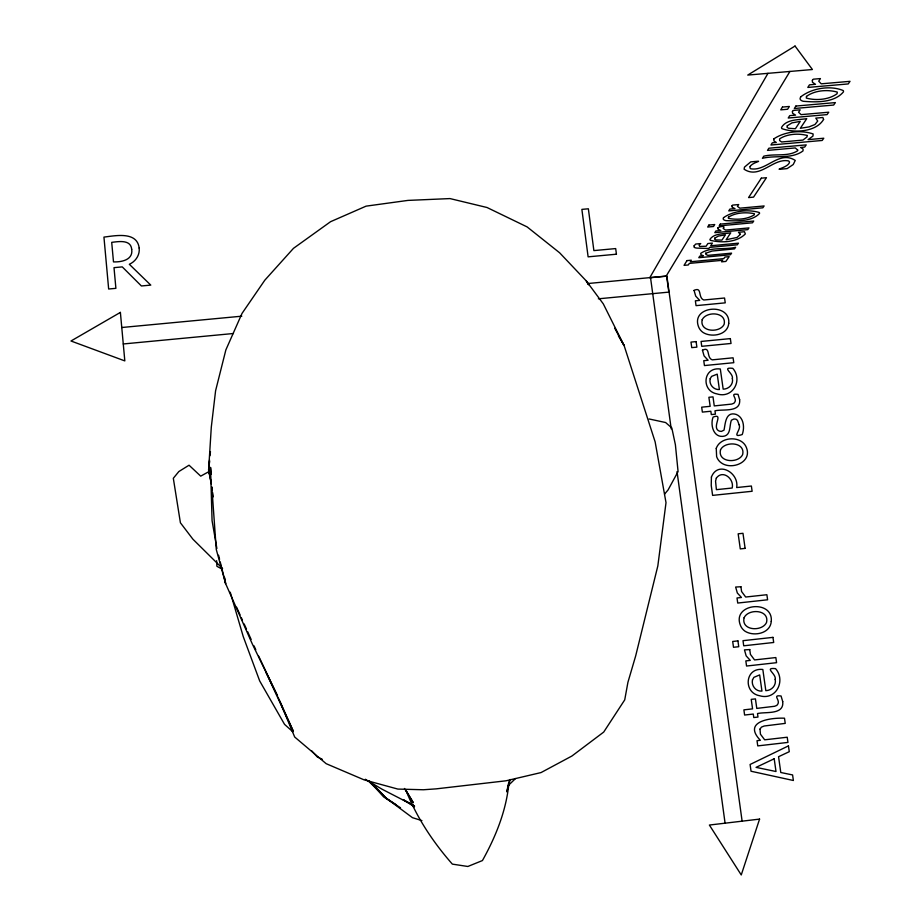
<?xml version="1.0" encoding="UTF-8"?>
<svg xmlns="http://www.w3.org/2000/svg" width="921" height="921" viewBox="0 0 921 921"><rect width="100%" height="100%" fill="white"/><g stroke="black" fill="none" stroke-linecap="round" stroke-linejoin="round"><path stroke-width="1.38" d="M209.528 459.982L208.756 472.83L209.735 471.172L200.709 476.145L189.047 465.209L178.835 471.552L173.321 478.287L180.412 522.783L192.88 539.165L222.583 568.556M209.585 461.421L208.607 469.998L211.323 483.997M209.965 455.734L210.46 451.589M509.106 780.985C506.849 809.225 496.131 836.003 482.431 860.559L467.845 866.477L452.361 864.128C433.089 842.197 416.66 817.514 405.954 790.264L413.31 802.721L404.457 788.468M508.392 783.748L506.803 791.876L510.234 779.477M767.976 73.335L649.742 277.762L666.102 276.219L789.93 71.447M664.571 494.105L668.093 489.914L678.075 471.564L675.392 444.739L671.823 427.954L665.618 422.532L649.132 418.974M507.678 786.108L515.518 778.544M123.276 343.97L233.45 333.506M598.351 298.818L668.83 292.118L666.62 276.104M121.768 327.508L241.809 316.179M587.656 283.553L666.873 276.012L742.119 821.164M421.91 820.599L412.458 817.675L386.014 798.035L367.997 780.651M322.327 759.318L317.25 756.912L311.517 750.65M414.508 805.933L382.088 789.228L365.315 779.258M412.608 804.701L403.041 799.578L414.346 806.727M221.857 568.994L216.896 566.277L216.631 560.693M400.497 807.786L383.643 796.93L369.413 781.031M396.375 804.873L386.014 798.035L373.489 784.669M412.366 804.712L414.485 806.428M412.332 804.885L414.45 806.646M292.89 731.827L284.543 724.355L259.699 680.964L243.259 636.63L230.238 592.191M588.588 284.589L586.332 280.986L559.623 252.791L527.123 226.911L487.036 207.513L450.001 198.579L407.911 200.41L366.098 206.143L330.57 221.696L293.488 248.325L264.822 280.18L242.016 313.428L225.864 349.899L215.595 390.734L211.3 427.137L208.607 469.998L211.358 483.721M588.461 284.635L586.332 280.986L603.301 303.884L624.116 345.571L655.142 441.884L666.01 502.659L657.836 565.897L635.686 655.867L627.926 682.288L624.726 699.868L603.716 732.068L571.906 756.026L541.041 772.569L505.974 780.801L436.186 788.86L423.441 789.758L397.849 789.078L364.129 779.868L326.161 763.682L294.697 737.019L278.027 697.139M618.405 335.82L624.116 345.571L614.756 328.279M258.674 656.178L277.486 695.85L252.296 643.929L225.633 583.649L216.285 549.526L211.83 486.887L212.233 489.73M265.639 671.639L293.281 731.182L279.834 701.088M236.605 607.215L240.093 614.94M241.256 617.519L242.419 620.098M244.157 623.966L246.483 629.112M247.645 631.691L251.122 639.427M254.035 645.863L255.773 649.731M218.565 555.236L219.578 559.3M220.246 562.006L225.633 583.649L224.828 577.962M216.884 548.479L212.072 520.71L210.541 467.373L211.312 474.327M212.636 492.574L213.246 496.845M650.525 277.555L671.202 428.875M677.039 471.587L725.08 823.178M694.066 290.414L695.7 296.101L699.707 300.396L695.367 300.81L696.046 305.645L725.241 302.848L724.551 298.013L703.84 299.993C697.658 297.851 702.412 286.304 694.066 290.414M702.447 350.187L704.093 355.932L708.122 360.261L703.759 360.687L704.438 365.568L733.784 362.69L733.081 357.809L712.267 359.858C706.05 357.693 710.839 346.031 702.447 350.187M739.114 424.8C741.727 429.785 730.618 438.373 742.234 434.539C744.755 427.678 743.903 417.489 736.201 414.415C725.61 411.203 725.414 423.28 724.033 430.13L721.419 431.408L719.531 431.166C710.598 427.966 724.723 412.689 713.107 417.075C710.183 424.374 713.13 437.141 722.789 436.381C731.309 435.702 729.202 425.882 731.378 420.218L733.899 418.997L736.017 419.193L737.491 420.39L739.114 424.8M728.442 217.206L728.442 218.369C736.662 219.969 747.012 219.509 754.287 214.823L754.322 213.672C746.114 212.06 735.683 212.44 728.442 217.206M782.723 701.595C784.324 715.249 765.42 711.553 757.499 713.568L757.983 717.068L753.769 717.54L753.286 714.051L744.605 715.03L743.892 709.861L752.561 708.871L751.225 699.361L755.439 698.889L756.774 708.399L774.607 706.28L776.84 705.394L778.038 703.725C779.891 699.419 772.12 694.791 781.054 695.988L782.723 701.595M739.644 399.714C741.002 412.919 722.571 408.866 714.961 410.835L715.433 414.162L711.311 414.577L710.839 411.25L702.366 412.101L701.687 407.174L710.16 406.322L708.882 397.285L713.004 396.87L714.27 405.919L731.7 404.089L733.887 403.26L735.062 401.683C736.846 397.504 729.317 393.152 738.032 394.372L739.644 399.714M775.183 679.341C776.53 685.282 771.717 690.554 765.823 690.658L762.83 669.486C744.905 667.288 743.074 692.719 759.48 695.7C776.012 700.812 786.085 680.688 775.574 668.646C763.279 667.334 776.645 673.919 775.183 679.341M732.356 378.496C733.669 384.264 728.799 389.146 723.181 389.157L720.326 369.01C702.907 366.604 700.95 391.011 716.952 393.889C732.725 399.046 743.143 380.039 732.771 368.342C720.786 366.972 733.726 373.247 732.356 378.496M740.921 586.746L741.578 591.512L745.688 597.027L766.882 594.724L767.607 599.79L737.721 603.048L737.019 597.971L741.463 597.487L737.341 593.009L735.649 587.045L740.921 586.746M749.763 649.558L750.419 654.37L754.552 659.931L775.839 657.559L776.576 662.683L746.551 666.033L745.837 660.898L750.304 660.403L746.16 655.89L744.456 649.869L749.763 649.558M752.492 679.848C751.133 685.685 755.853 691.659 761.955 691.095L759.664 674.92L753.885 677.349L752.492 679.848M710.183 378.761C708.836 384.414 713.568 390.02 719.393 389.537L717.217 374.145L711.565 376.39L710.183 378.761M760.021 729.075L760.424 734.164L764.672 739.816L787.213 737.226L787.95 742.418L757.753 745.895L757.016 740.703L760.378 740.311C742.291 721.488 770.278 717.597 784.496 718.207L785.233 723.388L764.223 726.001L761.46 727.118L760.021 729.075M139.175 248.048C139.98 255.025 135.629 261.495 129.331 264.281L150.768 285.107L141.397 285.971L122.263 266.894L114.008 267.654L115.896 288.342L108.655 289.01L103.946 237.1C115.321 235.73 137.137 231.102 139.175 248.048M823.581 119.442C816.282 132.048 794.316 133.188 781.756 128.583L781.503 127.455C786.338 119.131 798.38 120.018 806.738 118.659L800.326 128.295L809.018 126.891L814.97 124.508L817.721 121.042L815.776 118.118L822.879 117.497L823.581 119.442M744.076 617.784C740.991 630.885 762.289 631.887 766.537 622.458C769.634 609.414 748.278 608.401 744.076 617.784M720.487 449.909C717.517 462.699 738.389 463.677 742.648 454.571C745.619 441.838 724.712 440.837 720.487 449.909M131.691 249.257C133.372 259.964 121.48 262.186 113.49 261.898L111.706 242.35C118.498 241.555 130.794 239.31 131.691 249.257M702.193 319.714C699.315 332.262 719.842 333.241 724.125 324.376C727.003 311.874 706.43 310.884 702.193 319.714M714.696 238.182L714.627 239.253L715.985 239.921L721.937 240.128L725.414 234.867L718.449 236.052L714.696 238.182M694.146 245.78L694.043 247.104A9.072 2.418 -8.9 0 0 697.151 248.117L708.905 248.497L709.607 247.404L737.318 244.813L738.446 243.179L710.667 245.769L712.394 243.109L707.858 243.535L706.119 246.241L699.684 246.437L699.062 245.101L700.731 243.581L695.723 244.042L694.146 245.78M807.176 135.479L807.015 136.953L802.916 140.084L781.618 141.984L779.627 140.579L779.615 138.841C787.248 133.787 798.645 133.165 807.176 135.479M806.485 96.406L806.301 98.063C815.833 100.78 828.727 99.836 837.062 93.746L837.293 92.1C827.783 89.372 814.763 90.2 806.485 96.406M771.257 621.399C770.44 633.487 753.896 636.86 745.054 631.23A12.295 11.881 51 0 1 740.185 624.726C732.402 603.382 773.398 599.26 771.257 621.399M716.25 448.354L716.63 456.62A12.065 11.616 38.9 0 0 721.431 462.964C731.781 470.286 752.1 462.307 746.505 447.836C742.073 435.334 720.452 436.174 716.25 448.354M728.741 323.409C727.717 335.106 711.599 337.834 703.103 332.493A11.915 11.386 31.8 0 1 698.371 326.264C691.141 305.737 730.744 302.41 728.741 323.409M787.282 125.786L787.029 127.294L788.514 128.272L795.387 128.733L800.222 121.399L791.956 122.884L787.282 125.786M711.415 477.032L711.231 485.459L712.612 495.383L752.123 491.273L751.375 486.023L736.673 487.554C739.298 472.738 717.92 460.477 711.415 477.032M705.59 253.275L705.866 254.403L707.846 255.37L731.573 253.148L730.48 254.737L698.786 257.707L699.787 256.13L703.322 255.796L700.939 254.703L700.731 253.344C710.678 246.517 724.516 250.075 735.626 247.265L734.521 248.889L712.152 251.03L705.59 253.275M717.816 227.971L718.058 229.225L720.821 230.515L715.893 230.975L714.8 232.679L747.794 229.628L748.98 227.913L725.506 230.077L723.158 228.431C726.508 225.15 719.117 226.578 717.816 227.971M731.965 205.878L732.183 207.237L734.993 208.63L729.904 209.09L728.73 210.921L762.841 207.801L764.108 205.959L739.839 208.181L737.456 206.396L738.677 204.554L732.632 205.107L731.965 205.878M716.319 478.126L715.559 481.153L716.388 489.661L732.183 488.015C734.417 478.805 722.697 469.319 716.319 478.126M750.178 166.471L749.832 167.806L750.719 168.75C766.318 171.732 779.051 149.95 795.249 160.427L793.223 164.537L787.179 168.589C767.964 170.546 788.883 168.278 789.516 161.946L788.629 160.933C773.007 157.675 759.963 179.733 744.122 169.234L744.49 167.115L750.73 161.889C767.228 160.346 753.09 161.532 750.178 166.471M792.44 111.429L792.532 113.225L795.548 115.125L789.746 115.632L788.215 118.026L827.081 114.607L828.727 112.212L801.063 114.641L798.588 112.235L800.176 109.829L793.28 110.428L792.44 111.429M797.713 150.088L797.482 150.883C787.8 156.996 774.538 153.45 763.785 156.179L762.415 158.32C775.263 155.004 791.68 159.448 803.02 150.917L803.089 149.018L800.568 147.452L804.689 147.084L806.209 144.885L768.885 148.212L767.481 150.399L795.272 147.924L797.713 150.088M812.38 80.277L812.426 82.234L815.499 84.318L809.455 84.847L807.798 87.437L848.229 83.938L850.014 81.336L821.244 83.823L818.734 81.198L820.461 78.573L813.289 79.194L812.38 80.277M740.392 234.314L737.042 237.468L726.128 239.736L730.733 232.817C723.964 234.107 714.097 232.99 709.895 239.448L710.218 240.243C721.224 243.144 737.019 242.499 745.331 233.922L744.479 231.724L738.446 232.288L740.392 234.314M759.572 819.103L741.255 874.95L709.377 825.043L759.572 819.103M773.905 138.829L773.916 140.925L776.288 142.456L772.351 142.813L770.923 145.023L822.2 140.464L823.777 138.231L808.062 139.635L812.978 136.078L813.128 133.959C800.936 129.746 784.692 131.542 773.905 138.829M723.538 217.655L723.181 218.645A13.919 3.845 -9.3 0 0 726.013 220.649C736.996 220.959 751.594 221.88 759.606 213.373L759.365 212.532C748.14 209.113 733.312 210.851 723.538 217.655M800.683 96.912L800.119 98.317A16.659 5.376 -10.7 0 0 803.112 101.264C816.363 102.392 834.334 102.864 843.509 91.824L843.371 90.615C830.512 85.112 811.781 88.094 800.683 96.912M687.008 260.597L684.038 265.363L688.321 264.96L689.299 263.406L722.674 260.275L721.604 261.829L725.863 261.437L729.167 256.648L724.873 257.051L723.791 258.628L690.324 261.771L691.326 260.194L687.008 260.597M708.894 225.069L707.662 227.05L713.487 226.508L714.742 224.528L708.894 225.069M782.459 107.066L780.72 109.852L787.605 109.254L789.366 106.456L782.459 107.066M720.28 224.125L719.163 225.875L752.503 222.801L753.712 221.04L720.28 224.125M795.882 106.053L794.316 108.505L833.666 105.052L835.359 102.599L795.882 106.053M761.322 178.167L748.554 197.589L753.539 197.129L766.445 177.707L761.322 178.167M795.042 46.05L747.748 75.073L812.414 69.524L795.042 46.05M120.386 312.403L70.986 341L124.819 360.905L120.386 312.403M788.445 745.895L750.097 764.476L751.041 771.245L793.384 780.501L792.59 774.941L780.789 772.5L778.556 756.717L789.274 751.686L788.445 745.895M774.193 758.777L756.072 767.366L776 771.51L774.193 758.777M737.928 640.889L732.69 641.465L733.496 647.29L738.746 646.715L737.928 640.889M772.961 637.367L743.005 640.682L743.719 645.805L773.698 642.478L772.961 637.367M745.112 548.386L740.288 548.904L738.158 533.823L742.982 533.305L745.112 548.386M696.103 341.599L690.98 342.094L691.752 347.631L696.886 347.136L696.103 341.599M730.341 338.606L701.065 341.449L701.744 346.319L731.032 343.464L730.341 338.606M616.437 254.208L588.116 256.844L581.876 209.378L588.358 208.791L593.884 250.604L615.688 248.578L616.437 254.208"/></g></svg>
